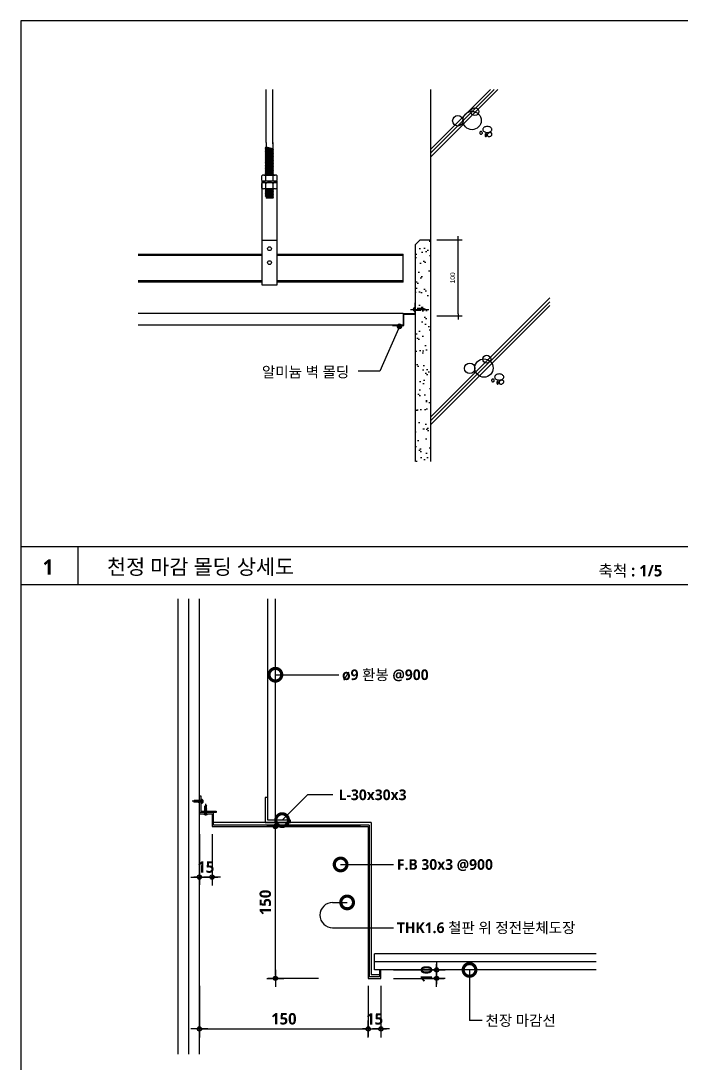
# Model space of a CAD drawing. Header units: millimetres. Extents: x 200 to 163856, y 0 to 163394.
# Drawn here: x 17000 to 18738, y 2994 to 5740 of the extents above; entities that cross this region are included whole.
import ezdxf
from ezdxf.enums import TextEntityAlignment as Align

# ---------------------------------------------------------------- set-up
doc = ezdxf.new("R2010")
doc.units = ezdxf.units.MM
doc.header["$LTSCALE"] = 10
for name, pattern in [('CEN', [62, 60, -1, 0, -1]), ('CENTER', [65, 60, -2, 1, -2]), ('CENTER2', [1.125, 0.75, -0.125, 0.125, -0.125]), ('HID', [2.3, 1.5, -0.8]), ('HIDDEN', [2, 1, -1])]:
    doc.linetypes.add(name, pattern=pattern)
doc.layers.get('DEFPOINTS').update_dxf_attribs({"color": 181})
for name, color, linetype in [('A-ANNO-GRA1', 7, 'Continuous'), ('A-ANNO-TEXT1', 7, 'Continuous'), ('A-ST-AXIS-DIM', 7, 'Continuous'), ('CEN', 1, 'CEN'), ('CEN1', 1, 'CENTER2'), ('COL', 2, 'Continuous'), ('DIM', 4, 'Continuous'), ('FIN', 6, 'Continuous'), ('HAT', 5, 'Continuous'), ('LEADER', 7, 'Continuous'), ('SF', 6, 'Continuous'), ('STL', 40, 'Continuous'), ('TXT', 3, 'Continuous'), ('wall fin', 6, 'Continuous'), ('WIN', 4, 'Continuous'), ('WIN-ELE', 11, 'Continuous'), ('밑그림', 8, 'Continuous')]:
    doc.layers.add(name, color=color, linetype=linetype)
doc.styles.add('2020음성 1차', font='')
doc.styles.add('울릉도L', font='')
doc.styles.get('2020음성 1차').set_extended_font_data('NanumGothic', bold=True)
doc.styles.get('울릉도L').set_extended_font_data('HY울릉도L')
doc.dimstyles.new('NDIM-100', dxfattribs={"dimscale": 5, "dimtxt": 2.5, "dimasz": 1, "dimexe": 2, "dimexo": 2, "dimgap": 1, "dimtad": 1, "dimdec": 0, "dimtxsty": '울릉도L', "dimblk1": '_RXDOT', "dimblk2": '_RXDOT', "dimsah": 1, "dimcen": 0, "dimdle": 3, "dimclrd": 256, "dimclre": 256, "dimclrt": 3, "dimadec": 0, "dimazin": 0, "dimtfac": 1, "dimtdec": 0, "dimtix": 1, "dimtmove": 2, "dimatfit": 3, "dimfxl": 1, "dimtolj": 1, "dimtzin": 0, "dimarcsym": 0})
doc.dimstyles.new('NDIM10', dxfattribs={"dimscale": 10, "dimtxt": 3, "dimasz": 0.75, "dimexe": 2, "dimexo": 2, "dimgap": 1, "dimtad": 1, "dimdec": 1, "dimdsep": 46, "dimtxsty": '2020음성 1차', "dimblk": 'Z_DOT', "dimcen": 3, "dimdle": 3, "dimclrd": 256, "dimclre": 256, "dimclrt": 3, "dimadec": 0, "dimazin": 0, "dimtfac": 1, "dimtdec": 1, "dimtix": 1, "dimtmove": 2, "dimatfit": 3, "dimfxl": 1, "dimtolj": 1, "dimtzin": 0, "dimlwd": -1, "dimlwe": -1, "dimarcsym": 0})

# ---------------------------------------------------------------- blocks, each defined once
blk = doc.blocks.new('_RXDOT')
at = {"color": 0, "linetype": 'ByBlock'}
blk.add_line((-1, 0), (2, 0), dxfattribs=at)
at = {"color": 0, "linetype": 'ByBlock', "const_width": 0.5}
blk.add_lwpolyline([(-0.25, 0, 1), (0.25, 0, 1)], format="xyb", close=True, dxfattribs=at)
blk = doc.blocks.new('*D6799')
at = {"layer": 'A-ST-AXIS-DIM', "lineweight": -2}
for p, q in [((18095.3, 5162.7), (18161.5, 5162.7)), ((18151.5, 4967.7), (18151.5, 5157.7)), ((18095.3, 4962.7), (18161.5, 4962.7))]:
    blk.add_line(p, q, dxfattribs=at)
at = {"layer": 'DEFPOINTS', "color": 0}
for p in [(18085.3, 5162.7), (18151.5, 5162.7), (18085.3, 4962.7)]:
    blk.add_point(p, dxfattribs=at)
at = {"layer": 'A-ST-AXIS-DIM', "linetype": 'ByBlock', "lineweight": -2, "xscale": 5, "yscale": 5, "zscale": 5}
for p, rotation in [((18151.5, 5162.7), 90), ((18151.5, 4962.7), 270)]:
    blk.add_blockref('_RXDOT', p, dxfattribs=dict(at, rotation=rotation))
at = {"layer": 'A-ST-AXIS-DIM', "color": 3, "insert": (18136.9, 5062.7), "char_height": 12.5, "attachment_point": 5, "rotation": 90, "style": '울릉도L'}
blk.add_mtext('\\A1;100', dxfattribs=at)
blk = doc.blocks.new('Hilti')
blk.add_line((0, 10.6), (0, -34.6))
blk.add_lwpolyline([(-6, 0), (6, 0), (6, 1), (-6, 1)], close=True)
at = {"linetype": 'HID'}
blk.add_lwpolyline([(-2, 0), (-2, -20.6), (0, -27), (2, -20.6), (2, 0)], dxfattribs=at)
blk.add_arc((0, -0.2), 4.08, 17.2018, 162.7982)
blk = doc.blocks.new('self45')
at = {"color": 1}
for p, q in [((-0.8, 5.2), (0, 5.2)), ((0, -5.2), (0, 5.2)), ((0, 2.2), (0.6, 2.2)), ((0.9, 2.7), (0.6, 2.2)), ((2.2, -2.3), (0.6, 2.2)), ((0.9, 2.7), (1.1, 2.2)), ((0.9, 2.7), (1.9, -2.7)), ((1.1, 2.2), (2.4, 2.2)), ((1.1, 2.2), (1.7, -2.3)), ((2.6, 2.7), (2.4, 2.2)), ((3.9, -2.3), (2.4, 2.2)), ((2.6, 2.7), (3.6, -2.7)), ((2.6, 2.7), (2.8, 2.2)), ((2.8, 2.2), (3.4, -2.3)), ((2.8, 2.2), (4.1, 2.2)), ((4.3, 2.7), (4.1, 2.2)), ((5.6, -2.3), (4.1, 2.2)), ((4.3, 2.7), (5.4, -2.7)), ((4.3, 2.7), (4.5, 2.2)), ((4.5, 2.2), (5.1, -2.3)), ((4.5, 2.2), (5.8, 2.2)), ((6.1, 2.7), (5.8, 2.2)), ((7.3, -2.3), (5.8, 2.2)), ((6.1, 2.7), (6.3, 2.2)), ((6.1, 2.7), (7.1, -2.7)), ((6.3, 2.2), (7.5, 2.2)), ((6.3, 2.2), (6.9, -2.3)), ((7.8, 2.7), (7.5, 2.2)), ((9.1, -2.3), (7.5, 2.2)), ((7.8, 2.7), (8.8, -2.7)), ((7.8, 2.7), (8, 2.2)), ((8, 2.2), (9.3, 2.2)), ((8, 2.2), (8.6, -2.3)), ((9.5, 2.7), (9.3, 2.2)), ((10.8, -2.3), (9.3, 2.2)), ((9.5, 2.7), (10.5, -2.7)), ((9.5, 2.7), (9.7, 2.2)), ((9.7, 2.2), (10.3, -2.3)), ((9.7, 2.2), (11, 2.2)), ((12.5, -2.3), (11, 2.2)), ((11.2, 2.7), (12.3, -2.7)), ((11.4, 2.2), (12.7, 2.2)), ((11.4, 2.2), (12, -2.3)), ((13, 2.7), (12.7, 2.2)), ((14.2, -2.3), (12.7, 2.2)), ((13, 2.7), (14, -2.7)), ((13, 2.7), (13.2, 2.2)), ((13.2, 2.2), (14.4, 2.2)), ((13.2, 2.2), (13.8, -2.3)), ((14.7, 2.7), (14.4, 2.2)), ((16, -2.3), (14.4, 2.2)), ((14.7, 2.7), (15.7, -2.7)), ((14.7, 2.7), (14.9, 2.2)), ((14.9, 2.2), (15.5, -2.3)), ((14.9, 2.2), (16.2, 2.2)), ((16.4, 2.7), (16.2, 2.2)), ((16.9, 0), (16.2, 2.2)), ((16.4, 2.7), (16.9, 0)), ((16.4, 2.7), (16.6, 2.2)), ((16.6, 2.2), (23.2, 2.2)), ((16.6, 2.2), (16.9, 0)), ((25.4, 0), (19.4, 1.1)), ((25.4, 0), (23.2, 2.2)), ((0, -5.2), (-0.8, -5.2)), ((0, -2.3), (1.7, -2.3)), ((1.7, -2.3), (1.9, -2.7)), ((2.2, -2.3), (1.9, -2.7)), ((2.2, -2.3), (3.4, -2.3)), ((3.4, -2.3), (3.6, -2.7)), ((3.9, -2.3), (3.6, -2.7)), ((3.9, -2.3), (5.1, -2.3)), ((5.1, -2.3), (5.4, -2.7)), ((5.6, -2.3), (5.4, -2.7)), ((5.6, -2.3), (6.9, -2.3)), ((6.9, -2.3), (7.1, -2.7)), ((7.3, -2.3), (7.1, -2.7)), ((7.3, -2.3), (8.6, -2.3)), ((8.6, -2.3), (8.8, -2.7)), ((9.1, -2.3), (8.8, -2.7)), ((9.1, -2.3), (10.3, -2.3)), ((10.3, -2.3), (10.5, -2.7)), ((10.8, -2.3), (10.5, -2.7)), ((10.8, -2.3), (12, -2.3)), ((12, -2.3), (12.3, -2.7)), ((12.5, -2.3), (12.3, -2.7)), ((12.5, -2.3), (13.8, -2.3)), ((13.8, -2.3), (14, -2.7)), ((14.2, -2.3), (14, -2.7)), ((14.2, -2.3), (15.5, -2.3)), ((15.5, -2.3), (15.7, -2.7)), ((16, -2.3), (15.7, -2.7)), ((16, -2.3), (23.2, -2.3)), ((25.4, 0), (23.2, -2.3))]:
    blk.add_line(p, q, dxfattribs=at)
blk.add_lwpolyline([(-2.3, -3.9), (-2.1, -3.5), (-2, -3.1), (-1.9, -2.7), (-2, -2.3), (-2, -1.9), (-2.1, -1.5), (-2.2, -1.2), (-2.2, -1), (-2.2, -0.8), (-2.2, -0.8), (-2.1, -0.7), (-2, -0.7), (-1.9, -0.8), (-1.7, -0.8), (-1.6, -0.8), (-1.5, -0.7), (-1.4, -0.6), (-1.4, -0.4), (-1.3, -0.2), (-1.3, 0), (-1.3, 0.2), (-1.4, 0.4), (-1.4, 0.6), (-1.5, 0.7), (-1.6, 0.8), (-1.7, 0.8), (-1.9, 0.8), (-2, 0.7), (-2.1, 0.7), (-2.2, 0.8), (-2.2, 0.8), (-2.2, 1), (-2.2, 1.2), (-2.1, 1.5), (-2, 1.9), (-2, 2.3), (-1.9, 2.7), (-2, 3.1), (-2.1, 3.5), (-2.3, 3.9)], dxfattribs=at)
for centre, radius, start, end in [((11.2, 0), 14, 163.9263, 196.0736), ((-0.7, 3.7), 1.54, 91.37, 173.8814), ((19.2, -0.3), 1.5, 82.8691, 154.7377), ((18, 0.2), 0.225, 154.7377, 207.4923), ((23.1, 4.9), 7.1, 221.972, 270.7313), ((23.4, 1.2), 1.06, 101.8729, 199.7804), ((-0.7, -3.7), 1.54, 186.1186, 268.63)]:
    blk.add_arc(centre, radius, start, end, dxfattribs=at)
at = {"layer": 'CEN1', "linetype": 'CENTER'}
blk.add_line((-4.8, 0), (29.3, 0), dxfattribs=at)
blk = doc.blocks.new('Z_DOT')
at = {"layer": 'DIM', "color": 0}
for p, q in [((-3, 0), (3, 0)), ((0, -3), (0, 3))]:
    blk.add_line(p, q, dxfattribs=at)
for radius in [0.75, 0.375]:
    blk.add_circle((0, 0), radius, dxfattribs=at)
blk = doc.blocks.new('*D6854')
at = {"layer": 'A-ST-AXIS-DIM'}
for p, q in [((17470.2, 3597), (17470.2, 3463.7)), ((17503.5, 3597), (17503.5, 3463.7)), ((17462.7, 3483.7), (17455.2, 3483.7)), ((17470.2, 3483.7), (17503.5, 3483.7)), ((17511, 3483.7), (17518.5, 3483.7))]:
    blk.add_line(p, q, dxfattribs=at)
at = {"layer": 'DEFPOINTS', "color": 0}
for p in [(17470.2, 3617), (17503.5, 3617), (17503.5, 3483.7)]:
    blk.add_point(p, dxfattribs=at)
at = {"layer": 'A-ST-AXIS-DIM', "linetype": 'ByBlock', "xscale": 7.5, "yscale": 7.5, "zscale": 7.5}
blk.add_blockref('Z_DOT', (17470.2, 3483.7), dxfattribs=at)
at = {"layer": 'A-ST-AXIS-DIM', "linetype": 'ByBlock', "xscale": 7.5, "yscale": 7.5, "zscale": 7.5, "rotation": 180}
blk.add_blockref('Z_DOT', (17503.5, 3483.7), dxfattribs=at)
at = {"layer": 'A-ST-AXIS-DIM', "color": 3, "insert": (17486.8, 3510), "char_height": 30, "attachment_point": 5, "style": '2020음성 1차'}
blk.add_mtext('\\A1;15', dxfattribs=at)
blk = doc.blocks.new('*D6855')
at = {"layer": 'A-ST-AXIS-DIM'}
for p, q in [((18094.5, 3246.7), (18094.5, 3254.2)), ((17981.2, 3239.2), (18114.5, 3239.2)), ((17981.2, 3217), (18114.5, 3217)), ((18094.5, 3217), (18094.5, 3239.2)), ((18094.5, 3209.5), (18094.5, 3202))]:
    blk.add_line(p, q, dxfattribs=at)
at = {"layer": 'DEFPOINTS', "color": 0}
for p in [(17961.2, 3239.2), (17961.2, 3217), (18094.5, 3239.2)]:
    blk.add_point(p, dxfattribs=at)
at = {"layer": 'A-ST-AXIS-DIM', "linetype": 'ByBlock', "xscale": 7.5, "yscale": 7.5, "zscale": 7.5}
for p, rotation in [((18094.5, 3239.2), 270), ((18094.5, 3217), 90)]:
    blk.add_blockref('Z_DOT', p, dxfattribs=dict(at, rotation=rotation))
at = {"layer": 'A-ST-AXIS-DIM', "color": 3, "insert": (18068.1, 3228.1), "char_height": 30, "attachment_point": 5, "rotation": 90, "style": '2020음성 1차'}
blk.add_mtext('\\A1;10', dxfattribs=at)
blk = doc.blocks.new('*D6856')
at = {"layer": 'A-ST-AXIS-DIM'}
for p, q in [((17914.6, 3197), (17914.6, 3063.7)), ((17947.9, 3197), (17947.9, 3063.7)), ((17907.1, 3083.7), (17899.6, 3083.7)), ((17914.6, 3083.7), (17947.9, 3083.7)), ((17955.4, 3083.7), (17962.9, 3083.7))]:
    blk.add_line(p, q, dxfattribs=at)
at = {"layer": 'DEFPOINTS', "color": 0}
for p in [(17914.6, 3217), (17947.9, 3217), (17947.9, 3083.7)]:
    blk.add_point(p, dxfattribs=at)
at = {"layer": 'A-ST-AXIS-DIM', "linetype": 'ByBlock', "xscale": 7.5, "yscale": 7.5, "zscale": 7.5}
blk.add_blockref('Z_DOT', (17914.6, 3083.7), dxfattribs=at)
at = {"layer": 'A-ST-AXIS-DIM', "linetype": 'ByBlock', "xscale": 7.5, "yscale": 7.5, "zscale": 7.5, "rotation": 180}
blk.add_blockref('Z_DOT', (17947.9, 3083.7), dxfattribs=at)
at = {"layer": 'A-ST-AXIS-DIM', "color": 3, "insert": (17931.3, 3110), "char_height": 30, "attachment_point": 5, "style": '2020음성 1차'}
blk.add_mtext('\\A1;15', dxfattribs=at)
blk = doc.blocks.new('*D6857')
at = {"layer": 'A-ST-AXIS-DIM'}
for p, q in [((17470.2, 3197), (17470.2, 3063.7)), ((17914.6, 3197), (17914.6, 3063.7)), ((17477.7, 3083.7), (17907.1, 3083.7))]:
    blk.add_line(p, q, dxfattribs=at)
at = {"layer": 'DEFPOINTS', "color": 0}
for p in [(17470.2, 3217), (17914.6, 3217), (17914.6, 3083.7)]:
    blk.add_point(p, dxfattribs=at)
at = {"layer": 'A-ST-AXIS-DIM', "linetype": 'ByBlock', "xscale": 7.5, "yscale": 7.5, "zscale": 7.5, "rotation": 180}
blk.add_blockref('Z_DOT', (17470.2, 3083.7), dxfattribs=at)
at = {"layer": 'A-ST-AXIS-DIM', "linetype": 'ByBlock', "xscale": 7.5, "yscale": 7.5, "zscale": 7.5}
blk.add_blockref('Z_DOT', (17914.6, 3083.7), dxfattribs=at)
at = {"layer": 'A-ST-AXIS-DIM', "color": 3, "insert": (17692.4, 3110.2), "char_height": 30, "attachment_point": 5, "style": '2020음성 1차'}
blk.add_mtext('\\A1;150', dxfattribs=at)
blk = doc.blocks.new('*D6858')
at = {"layer": 'A-ST-AXIS-DIM'}
for p, q in [((17894.6, 3617), (17650.2, 3617)), ((17670.2, 3224.5), (17670.2, 3609.5)), ((17783.5, 3217), (17650.2, 3217))]:
    blk.add_line(p, q, dxfattribs=at)
at = {"layer": 'DEFPOINTS', "color": 0}
for p in [(17670.2, 3617), (17914.6, 3617), (17803.5, 3217)]:
    blk.add_point(p, dxfattribs=at)
at = {"layer": 'A-ST-AXIS-DIM', "linetype": 'ByBlock', "xscale": 7.5, "yscale": 7.5, "zscale": 7.5}
for p, rotation in [((17670.2, 3617), 90), ((17670.2, 3217), 270)]:
    blk.add_blockref('Z_DOT', p, dxfattribs=dict(at, rotation=rotation))
at = {"layer": 'A-ST-AXIS-DIM', "color": 3, "insert": (17643.7, 3417), "char_height": 30, "attachment_point": 5, "rotation": 90, "style": '2020음성 1차'}
blk.add_mtext('\\A1;150', dxfattribs=at)
blk = doc.blocks.new('_DotSmall')
at = {"color": 0, "linetype": 'ByBlock', "const_width": 0.5}
blk.add_lwpolyline([(-0.0625, 0, 1), (0.0625, 0, 1)], format="xyb", close=True, dxfattribs=at)

msp = doc.modelspace()

# ---------------------------------------------------------------- hatches: boundary and pattern name
at = {"layer": 'HAT'}
h = msp.add_hatch(dxfattribs=at)
h.set_pattern_fill('AR-SAND', color=256, scale=20, style=0)
h.set_pattern_definition([(37.5, (14434.068, -20823.536), (-1.259867, 38.536475), [0, -30.4, 0, -34, 0, -32.5]), (7.5, (14434.07, -20823.536), (35.39553, 56.44292), [0, -16.4, 0, -27.4, 0, -10.5]), (327.5, (14409.468, -20823.536), (62.282837, 0.11318), [0, -10, 0, -36, 0, -47]), (317.5, (14409.47, -20823.536), (60.12253, 17.55351), [0, -5, 0, -23.6, 0, -27])])
h.paths.add_polyline_path([(18078.408, 5162.69406), (18063.93356, 5162.69406, -0.6006143508), (18057.31273, 5162.69406), (18051.65064, 5162.69406), (18038.408, 5149.45142), (18038.408, 5139.45142), (18038.408, 4984.22545), (18078.408, 4979.78101)])
h.paths.add_polyline_path([(18078.408, 4979.39656), (18038.408, 4974.95212), (18038.408, 4578.51441), (18078.408, 4578.51441)])

# ---------------------------------------------------------------- linework, layer by layer
at = {"layer": 'A-ANNO-GRA1'}
for p, q in [((17000, 4355), (24094.9654, 4355)), ((17150, 4355), (17150, 4255)), ((17000, 4255), (24094.9654, 4255))]:
    msp.add_line(p, q, dxfattribs=at)
at = {"layer": 'A-ANNO-TEXT1'}
for p, q in [((17687.93322, 3633.88889), (17754.59988, 3700.55556)), ((17820.89837, 3417), (17859.04433, 3417))]:
    msp.add_line(p, q, dxfattribs=at)
msp.add_arc((17820.89837, 3383.66667), 33.33333, 90, 270, dxfattribs=at)
at = {"layer": 'CEN', "color": 7, "ltscale": 5}
for p, q in [((18038.408, 5149.45142), (18051.65064, 5162.69406)), ((18038.408, 5149.45142), (18038.408, 4578.51441)), ((18051.65064, 5162.69406), (18078.408, 5162.69406))]:
    msp.add_line(p, q, dxfattribs=at)
at = {"layer": 'COL', "ltscale": 5}
msp.add_line((18078.408, 5558.96441), (18078.408, 4578.51441), dxfattribs=at)
msp.add_lwpolyline([(18006.91433, 4938.11949), (17978.11433, 4938.11949), (17978.11433, 4936.91949), (18008.11433, 4936.91949), (18008.11433, 4966.91949), (18038.408, 4966.91949), (18038.408, 4996.91949), (18037.208, 4996.91949), (18037.208, 4968.11949), (18006.91433, 4968.11949)], close=True, dxfattribs=at)
at = {"layer": 'DEFPOINTS'}
msp.add_lwpolyline([(17000, 200), (24094.9654, 200), (24094.9654, 5740), (17000, 5740)], close=True, dxfattribs=at)
at = {"layer": 'FIN'}
for p, q in [((18514.59985, 3281.44444), (17931.26655, 3281.44444)), ((17931.26655, 3239.22222), (17931.26655, 3281.44444)), ((18514.59985, 3260.33333), (17931.26655, 3260.33333)), ((18514.59985, 3239.22222), (17931.26655, 3239.22222))]:
    msp.add_line(p, q, dxfattribs=at)
at = {"layer": 'HAT', "ltscale": 5}
for p, q in [((18078.408, 5381.20334), (18256.16907, 5558.96441)), ((18078.408, 5391.20334), (18246.16907, 5558.96441)), ((18078.408, 5401.20334), (18236.16907, 5558.96441)), ((18078.408, 4695.81924), (18392.59819, 5010.00943)), ((18078.408, 4685.81924), (18392.59819, 5000.00943)), ((18078.408, 4675.81924), (18392.59819, 4990.00943))]:
    msp.add_line(p, q, dxfattribs=at)
at = {"layer": 'HAT'}
for points in [[(18208.14, 5444.76216, 0.0984914034), (18208.40636, 5443.42307, 0.0984914034), (18209.1649, 5442.28784, 0.0984914034), (18210.30013, 5441.5293, 0.0984914034), (18211.63922, 5441.26294, 0.0984914034), (18212.97832, 5441.5293, 0.0984914034), (18214.11355, 5442.28784, 0.0984914034), (18214.87208, 5443.42307, 0.0984914034), (18215.13845, 5444.76216, 0.0984914034), (18214.87208, 5446.10126, 0.0984914034), (18214.11355, 5447.23649, 0.0984914034), (18212.97832, 5447.99502, 0.0984914034), (18211.63922, 5448.26138, 0.0984914034), (18210.30013, 5447.99502, 0.0984914034), (18209.1649, 5447.23649, 0.0984914034), (18208.40636, 5446.10126, 0.0984914034)], [(18228.13556, 5445.76192, 0.0674578731), (18232.90914, 5446.4089, 0.0798115524), (18236.61896, 5448.1045, 0.1071181719), (18239.31276, 5450.88602, 0.1398912218), (18240.1329, 5453.76, 0.1398912218), (18239.31276, 5456.63399, 0.1071181719), (18236.61896, 5459.4155, 0.0798115524), (18232.90914, 5461.11111, 0.0674578731), (18228.13556, 5461.75808, 0.0674578731), (18223.36199, 5461.11111, 0.0798115524), (18219.65216, 5459.4155, 0.1071181719), (18216.95836, 5456.63399, 0.1398912218), (18216.13822, 5453.76, 0.1398912218), (18216.95836, 5450.88602, 0.1071181719), (18219.65216, 5448.1045, 0.0798115524), (18223.36199, 5446.4089, 0.0674578731)], [(18222.13689, 5438.7636, 0.051099299), (18222.30262, 5437.14624, 0.0649481017), (18222.72255, 5435.9358, 0.1042029418), (18223.45909, 5435.00862, 0.1747045212), (18224.13645, 5434.76449, 0.1747045212), (18224.81381, 5435.00862, 0.1042029418), (18225.55035, 5435.9358, 0.0649481017), (18225.97028, 5437.14624, 0.051099299), (18226.13601, 5438.7636, 0.051099299), (18225.97028, 5440.38096, 0.0649481017), (18225.55035, 5441.5914, 0.1042029418), (18224.81381, 5442.51858, 0.1747045212), (18224.13645, 5442.76271, 0.1747045212), (18223.45909, 5442.51858, 0.1042029418), (18222.72255, 5441.5914, 0.0649481017), (18222.30262, 5440.38096, 0.051099299)], [(18236.13379, 5435.76432, 0.0761653604), (18238.31382, 5437.16247, 0.0862806181), (18239.74723, 5438.94832, 0.1059207334), (18240.38506, 5441.06127, 0.1257422532), (18240.07266, 5442.90259, 0.1257422532), (18238.91522, 5444.36833, 0.1059207334), (18236.91943, 5445.31076, 0.0862806181), (18234.63332, 5445.44345, 0.0761653604), (18232.13468, 5444.76216, 0.0761653604), (18229.95465, 5443.36401, 0.0862806181), (18228.52123, 5441.57816, 0.1059207334), (18227.88341, 5439.46521, 0.1257422532), (18228.19581, 5437.62389, 0.1257422532), (18229.35324, 5436.15815, 0.1059207334), (18231.34903, 5435.21572, 0.0862806181), (18233.63515, 5435.08303, 0.0761653604)], [(18259.37879, 4793.48878, 0.0674578731), (18264.15236, 4794.13575, 0.0798115524), (18267.86219, 4795.83136, 0.1071181719), (18270.55598, 4798.61288, 0.1398912218), (18271.37612, 4801.48686, 0.1398912218), (18270.55598, 4804.36084, 0.1071181719), (18267.86219, 4807.14236, 0.0798115524), (18264.15236, 4808.83797, 0.0674578731), (18259.37879, 4809.48494, 0.0674578731), (18254.60521, 4808.83797, 0.0798115524), (18250.89539, 4807.14236, 0.1071181719), (18248.20159, 4804.36084, 0.1398912218), (18247.38145, 4801.48686, 0.1398912218), (18248.20159, 4798.61288, 0.1071181719), (18250.89539, 4795.83136, 0.0798115524), (18254.60521, 4794.13575, 0.0674578731)], [(18239.38322, 4792.48902, 0.0984914034), (18239.64958, 4791.14992, 0.0984914034), (18240.40812, 4790.01469, 0.0984914034), (18241.54335, 4789.25616, 0.0984914034), (18242.88244, 4788.9898, 0.0984914034), (18244.22154, 4789.25616, 0.0984914034), (18245.35677, 4790.01469, 0.0984914034), (18246.11531, 4791.14992, 0.0984914034), (18246.38167, 4792.48902, 0.0984914034), (18246.11531, 4793.82811, 0.0984914034), (18245.35677, 4794.96334, 0.0984914034), (18244.22154, 4795.72188, 0.0984914034), (18242.88244, 4795.98824, 0.0984914034), (18241.54335, 4795.72188, 0.0984914034), (18240.40812, 4794.96334, 0.0984914034), (18239.64958, 4793.82811, 0.0984914034)], [(18253.38012, 4786.49046, 0.051099299), (18253.54584, 4784.87309, 0.0649481017), (18253.96577, 4783.66266, 0.1042029418), (18254.70231, 4782.73547, 0.1747045212), (18255.37967, 4782.49135, 0.1747045212), (18256.05704, 4782.73547, 0.1042029418), (18256.79357, 4783.66266, 0.0649481017), (18257.2135, 4784.87309, 0.051099299), (18257.37923, 4786.49046, 0.051099299), (18257.2135, 4788.10782, 0.0649481017), (18256.79357, 4789.31826, 0.1042029418), (18256.05704, 4790.24544, 0.1747045212), (18255.37967, 4790.48957, 0.1747045212), (18254.70231, 4790.24544, 0.1042029418), (18253.96577, 4789.31826, 0.0649481017), (18253.54584, 4788.10782, 0.051099299)], [(18267.37701, 4783.49118, 0.0761653604), (18269.55704, 4784.88933, 0.0862806181), (18270.99046, 4786.67518, 0.1059207334), (18271.62828, 4788.78812, 0.1257422532), (18271.31588, 4790.62945, 0.1257422532), (18270.15844, 4792.09519, 0.1059207334), (18268.16266, 4793.03762, 0.0862806181), (18265.87654, 4793.17031, 0.0761653604), (18263.3779, 4792.48902, 0.0761653604), (18261.19787, 4791.09086, 0.0862806181), (18259.76446, 4789.30502, 0.1059207334), (18259.12663, 4787.19207, 0.1257422532), (18259.43903, 4785.35075, 0.1257422532), (18260.59647, 4783.88501, 0.1059207334), (18262.59226, 4782.94258, 0.0862806181), (18264.87837, 4782.80989, 0.0761653604)]]:
    msp.add_lwpolyline(points, format="xyb", close=True, dxfattribs=at)
for centre, radius in [((18188.02312, 5477.34833), 24.12193), ((18195.46744, 5500.72883), 10.39296), ((18150.5603, 5476.6069), 13.85728), ((18181.80353, 4824.33376), 13.85728), ((18219.26634, 4825.07518), 24.12193), ((18226.71066, 4848.45569), 10.39296)]:
    msp.add_circle(centre, radius, dxfattribs=at)
at = {"layer": 'LEADER', "ltscale": 5}
msp.add_lwpolyline([(17996.87066, 4935.0142), (17945.50662, 4816.73206), (17888.33393, 4816.73206)], dxfattribs=at)
at = {"layer": 'LEADER', "ltscale": 5, "const_width": 7.5}
msp.add_lwpolyline([(17993.12066, 4935.0142, 1), (18000.62066, 4935.0142, 1)], format="xyb", close=True, dxfattribs=at)
at = {"layer": 'SF', "ltscale": 5}
for p, q in [((17645.57807, 5419.25868), (17645.57807, 5558.96441)), ((17663.57807, 5415.6603), (17663.57807, 5558.96441)), ((17645.57807, 5419.25868), (17645.57807, 5406.72662)), ((17663.57807, 5419.25868), (17663.57807, 5403.12824)), ((17645.57807, 5406.72662), (17643.22481, 5405.15749)), ((17665.1472, 5400.77499), (17643.22481, 5405.15749)), ((17645.57807, 5402.64748), (17643.22481, 5405.15749)), ((17645.57807, 5402.64742), (17643.22481, 5401.07829)), ((17645.57807, 5398.56828), (17643.22481, 5401.07829)), ((17665.1472, 5396.69579), (17643.22481, 5401.07829)), ((17645.57807, 5398.56822), (17643.22481, 5396.99909)), ((17645.57807, 5394.48908), (17643.22481, 5396.99909)), ((17665.1472, 5392.61659), (17643.22481, 5396.99909)), ((17645.57807, 5394.48902), (17643.22481, 5392.91989)), ((17645.57807, 5390.40988), (17643.22481, 5392.91989)), ((17665.1472, 5388.53739), (17643.22481, 5392.91989)), ((17645.57807, 5390.40982), (17643.22481, 5388.84069)), ((17645.57807, 5386.33068), (17643.22481, 5388.84069)), ((17665.1472, 5384.45819), (17643.22481, 5388.84069)), ((17645.57807, 5386.33062), (17643.22481, 5384.76149)), ((17645.57807, 5382.25148), (17643.22481, 5384.76149)), ((17665.1472, 5380.37899), (17643.22481, 5384.76149)), ((17663.57807, 5403.12824), (17645.57807, 5406.72662)), ((17663.57807, 5399.0491), (17645.57807, 5402.64748)), ((17663.57807, 5399.04904), (17645.57807, 5402.64742)), ((17663.57807, 5394.9699), (17645.57807, 5398.56828)), ((17663.57807, 5394.96984), (17645.57807, 5398.56822)), ((17663.57807, 5390.8907), (17645.57807, 5394.48908)), ((17663.57807, 5390.89064), (17645.57807, 5394.48902)), ((17663.57807, 5386.8115), (17645.57807, 5390.40988)), ((17663.57807, 5386.81144), (17645.57807, 5390.40982)), ((17663.57807, 5382.7323), (17645.57807, 5386.33068)), ((17663.57807, 5382.73224), (17645.57807, 5386.33062)), ((17665.1472, 5400.77499), (17663.57807, 5403.12824)), ((17665.1472, 5400.77499), (17663.57807, 5399.0491)), ((17665.1472, 5396.69579), (17663.57807, 5399.04904)), ((17665.1472, 5396.69579), (17663.57807, 5394.9699)), ((17665.1472, 5392.61659), (17663.57807, 5394.96984)), ((17665.1472, 5392.61659), (17663.57807, 5390.8907)), ((17665.1472, 5388.53739), (17663.57807, 5390.89064)), ((17665.1472, 5388.53739), (17663.57807, 5386.8115)), ((17665.1472, 5384.45819), (17663.57807, 5386.81144)), ((17665.1472, 5384.45819), (17663.57807, 5382.7323)), ((17645.57807, 5382.25142), (17643.22481, 5380.68229)), ((17645.57807, 5378.17228), (17643.22481, 5380.68229)), ((17665.1472, 5376.29979), (17643.22481, 5380.68229)), ((17645.57807, 5378.17222), (17643.22481, 5376.60309)), ((17645.57807, 5374.09308), (17643.22481, 5376.60309)), ((17665.1472, 5372.22059), (17643.22481, 5376.60309)), ((17645.57807, 5374.09302), (17643.22481, 5372.52389)), ((17645.57807, 5370.01388), (17643.22481, 5372.52389)), ((17665.1472, 5368.14139), (17643.22481, 5372.52389)), ((17645.57807, 5370.01382), (17643.22481, 5368.44469)), ((17645.57807, 5365.93468), (17643.22481, 5368.44469)), ((17665.1472, 5364.06219), (17643.22481, 5368.44469)), ((17645.57807, 5365.93462), (17643.22481, 5364.36549)), ((17645.57807, 5361.85548), (17643.22481, 5364.36549)), ((17665.1472, 5359.98299), (17643.22481, 5364.36549)), ((17645.57807, 5361.85542), (17643.22481, 5360.28629)), ((17645.57807, 5357.77628), (17643.22481, 5360.28629)), ((17665.1472, 5355.90379), (17643.22481, 5360.28629)), ((17645.57807, 5357.77622), (17643.22481, 5356.20709)), ((17645.57807, 5353.69708), (17643.22481, 5356.20709)), ((17665.1472, 5351.82459), (17643.22481, 5356.20709)), ((17663.57807, 5378.6531), (17645.57807, 5382.25148)), ((17663.57807, 5378.65304), (17645.57807, 5382.25142)), ((17663.57807, 5374.5739), (17645.57807, 5378.17228)), ((17663.57807, 5374.57384), (17645.57807, 5378.17222)), ((17663.57807, 5370.4947), (17645.57807, 5374.09308)), ((17663.57807, 5370.49464), (17645.57807, 5374.09302)), ((17663.57807, 5366.4155), (17645.57807, 5370.01388)), ((17663.57807, 5366.41544), (17645.57807, 5370.01382)), ((17663.57807, 5362.3363), (17645.57807, 5365.93468)), ((17663.57807, 5362.33624), (17645.57807, 5365.93462)), ((17663.57807, 5358.2571), (17645.57807, 5361.85548)), ((17663.57807, 5358.25704), (17645.57807, 5361.85542)), ((17663.57807, 5354.1779), (17645.57807, 5357.77628)), ((17663.57807, 5354.17784), (17645.57807, 5357.77622)), ((17665.1472, 5380.37899), (17663.57807, 5382.73224)), ((17665.1472, 5380.37899), (17663.57807, 5378.6531)), ((17665.1472, 5376.29979), (17663.57807, 5378.65304)), ((17665.1472, 5376.29979), (17663.57807, 5374.5739)), ((17665.1472, 5372.22059), (17663.57807, 5374.57384)), ((17665.1472, 5372.22059), (17663.57807, 5370.4947)), ((17665.1472, 5368.14139), (17663.57807, 5370.49464)), ((17665.1472, 5368.14139), (17663.57807, 5366.4155)), ((17665.1472, 5364.06219), (17663.57807, 5366.41544)), ((17665.1472, 5364.06219), (17663.57807, 5362.3363)), ((17665.1472, 5359.98299), (17663.57807, 5362.33624)), ((17665.1472, 5359.98299), (17663.57807, 5358.2571)), ((17665.1472, 5355.90379), (17663.57807, 5358.25704)), ((17665.1472, 5355.90379), (17663.57807, 5354.1779)), ((17645.57807, 5353.69702), (17643.22481, 5352.12789)), ((17645.57807, 5349.61788), (17643.22481, 5352.12789)), ((17665.1472, 5347.74539), (17643.22481, 5352.12789)), ((17645.57807, 5349.61782), (17643.22481, 5348.04869)), ((17645.57807, 5345.53868), (17643.22481, 5348.04869)), ((17665.1472, 5343.66619), (17643.22481, 5348.04869)), ((17645.57807, 5345.53862), (17643.22481, 5343.96949)), ((17645.57807, 5341.45948), (17643.22481, 5343.96949)), ((17665.1472, 5339.58699), (17643.22481, 5343.96949)), ((17645.57807, 5341.45942), (17643.22481, 5339.89029)), ((17645.57807, 5337.38028), (17643.22481, 5339.89029)), ((17665.1472, 5335.50779), (17643.22481, 5339.89029)), ((17645.57807, 5337.38022), (17643.22481, 5335.81109)), ((17645.38102, 5333.51125), (17643.22481, 5335.81109)), ((17654.72919, 5333.51125), (17643.22481, 5335.81109)), ((17663.57807, 5350.0987), (17645.57807, 5353.69708)), ((17663.57807, 5350.09864), (17645.57807, 5353.69702)), ((17663.57807, 5346.0195), (17645.57807, 5349.61788)), ((17663.57807, 5346.01944), (17645.57807, 5349.61782)), ((17663.57807, 5341.9403), (17645.57807, 5345.53868)), ((17663.57807, 5341.94024), (17645.57807, 5345.53862)), ((17663.57807, 5337.8611), (17645.57807, 5341.45948)), ((17663.57807, 5337.86104), (17645.57807, 5341.45942)), ((17663.57807, 5333.7819), (17645.57807, 5337.38028)), ((17663.57807, 5333.78184), (17645.57807, 5337.38022)), ((17665.1472, 5351.82459), (17663.57807, 5354.17784)), ((17665.1472, 5351.82459), (17663.57807, 5350.0987)), ((17665.1472, 5347.74539), (17663.57807, 5350.09864)), ((17665.1472, 5347.74539), (17663.57807, 5346.0195)), ((17665.1472, 5343.66619), (17663.57807, 5346.01944)), ((17665.1472, 5343.66619), (17663.57807, 5341.9403)), ((17665.1472, 5339.58699), (17663.57807, 5341.94024)), ((17665.1472, 5339.58699), (17663.57807, 5337.8611)), ((17665.1472, 5335.50779), (17663.57807, 5337.86104)), ((17665.1472, 5335.50779), (17663.57807, 5333.7819)), ((17645.57807, 5296.58822), (17643.22481, 5295.01909)), ((17645.57807, 5292.50908), (17643.22481, 5295.01909)), ((17665.1472, 5290.63659), (17643.22481, 5295.01909)), ((17645.57807, 5292.50902), (17643.22481, 5290.93989)), ((17645.57807, 5288.42988), (17643.22481, 5290.93989)), ((17665.1472, 5286.55739), (17643.22481, 5290.93989)), ((17645.57807, 5288.42982), (17643.22481, 5286.86069)), ((17645.57807, 5284.35068), (17643.22481, 5286.86069)), ((17665.1472, 5282.47819), (17643.22481, 5286.86069)), ((17645.57807, 5284.35062), (17643.22481, 5282.78149)), ((17645.57807, 5280.27148), (17643.22481, 5282.78149)), ((17665.1472, 5278.39899), (17643.22481, 5282.78149)), ((17645.57807, 5280.27142), (17643.22481, 5278.70229)), ((17645.57807, 5276.19228), (17643.22481, 5278.70229)), ((17665.1472, 5274.31979), (17643.22481, 5278.70229)), ((17645.57807, 5296.58828), (17644.71274, 5297.51125)), ((17663.57807, 5292.9899), (17645.57807, 5296.58828)), ((17663.57807, 5292.98984), (17645.57807, 5296.58822)), ((17663.57807, 5288.9107), (17645.57807, 5292.50908)), ((17663.57807, 5288.91064), (17645.57807, 5292.50902)), ((17663.57807, 5284.8315), (17645.57807, 5288.42988)), ((17663.57807, 5284.83144), (17645.57807, 5288.42982)), ((17663.57807, 5280.7523), (17645.57807, 5284.35068)), ((17663.57807, 5280.75224), (17645.57807, 5284.35062)), ((17663.57807, 5276.6731), (17645.57807, 5280.27148)), ((17663.57807, 5276.67304), (17645.57807, 5280.27142)), ((17663.57807, 5272.5939), (17645.57807, 5276.19228)), ((17663.57807, 5272.59384), (17645.57807, 5276.19222)), ((17645.57807, 5276.19222), (17645.57807, 5272.59384)), ((17665.1472, 5294.71579), (17651.16359, 5297.51125)), ((17663.57807, 5297.06904), (17661.36604, 5297.51125)), ((17663.57807, 5297.0691), (17661.36631, 5297.51125)), ((17663.57807, 5297.46504), (17663.34693, 5297.51125)), ((17663.57807, 5297.46504), (17663.34693, 5297.51125)), ((17663.98006, 5297.51125), (17663.57807, 5297.0691)), ((17663.62003, 5297.51125), (17663.57807, 5297.4651)), ((17663.62003, 5297.51125), (17663.57807, 5297.4651)), ((17665.1472, 5294.71579), (17663.57807, 5297.06904)), ((17665.1472, 5294.71579), (17663.57807, 5292.9899)), ((17665.1472, 5290.63659), (17663.57807, 5292.98984)), ((17665.1472, 5290.63659), (17663.57807, 5288.9107)), ((17665.1472, 5286.55739), (17663.57807, 5288.91064)), ((17665.1472, 5286.55739), (17663.57807, 5284.8315)), ((17665.1472, 5282.47819), (17663.57807, 5284.83144)), ((17665.1472, 5282.47819), (17663.57807, 5280.7523)), ((17665.1472, 5278.39899), (17663.57807, 5280.75224)), ((17665.1472, 5278.39899), (17663.57807, 5276.6731)), ((17665.1472, 5274.31979), (17663.57807, 5276.67304)), ((17665.1472, 5274.31979), (17663.57807, 5272.5939)), ((17663.57807, 5272.59384), (17645.57807, 5272.59384)), ((17308.69358, 5125.51855), (17634.57807, 5125.51855)), ((17634.57807, 5121.52739), (17308.69358, 5121.52739)), ((17674.57807, 5125.51855), (18006.91433, 5125.51855)), ((18006.91433, 5121.52739), (17674.57807, 5121.52739)), ((18006.91433, 5051.72044), (18006.91433, 5125.51855)), ((17308.69358, 5055.71161), (17634.57807, 5055.71161)), ((17674.57807, 5055.71161), (18006.91433, 5055.71161)), ((17634.57807, 5051.72044), (17308.69358, 5051.72044)), ((18006.91433, 5051.72044), (17674.57807, 5051.72044)), ((18006.91433, 4969.11949), (17308.69358, 4969.11949)), ((18006.91433, 4969.11949), (18006.91433, 4938.11949)), ((18006.91433, 4938.11949), (17308.69358, 4938.11949))]:
    msp.add_line(p, q, dxfattribs=at)
at = {"layer": 'SF', "linetype": 'Continuous', "ltscale": 5}
for p, q in [((17634.57807, 5319.26613), (17634.57807, 5331.79543)), ((17639.57807, 5333.51125), (17669.57807, 5333.51125)), ((17644.57807, 5319.22658), (17644.57807, 5331.79543)), ((17664.57807, 5319.22658), (17664.57807, 5331.79543)), ((17674.57807, 5319.26613), (17674.57807, 5331.79543)), ((17634.57807, 5299.26613), (17634.57807, 5311.79543)), ((17644.57807, 5299.22658), (17644.57807, 5311.79543)), ((17664.57807, 5299.22658), (17664.57807, 5311.79543)), ((17674.57807, 5299.26613), (17674.57807, 5311.79543)), ((17644.57807, 5297.51125), (17639.57807, 5297.51125)), ((17664.57807, 5297.51125), (17644.57807, 5297.51125)), ((17669.57807, 5297.51125), (17664.57807, 5297.51125))]:
    msp.add_line(p, q, dxfattribs=at)
at = {"layer": 'SF', "ltscale": 5}
for points in [[(17674.57807, 5317.51125), (17634.57807, 5317.51125), (17634.57807, 5044.51125), (17674.57807, 5044.51125), (17674.57807, 5317.51125)], [(17674.57807, 5313.51125), (17634.57807, 5313.51125)], [(17674.57807, 5160.7978), (17634.57807, 5160.7978)]]:
    msp.add_lwpolyline(points, dxfattribs=at)
for centre in [(17654.57807, 5139.59621), (17654.57807, 5102.95687)]:
    msp.add_circle(centre, 5, dxfattribs=at)
at = {"layer": 'SF', "linetype": 'Continuous', "ltscale": 5}
for centre, radius, start, end in [((17639.57807, 5325.3677), 8.1434, 52.121114, 127.878885), ((17654.57807, 5303.51125), 29.99999, 70.52877401, 109.471228), ((17669.57807, 5325.3677), 8.1434, 52.121114, 127.878885), ((17639.57807, 5325.51125), 8, 231.317814, 308.68218499), ((17639.57807, 5305.3677), 8.1434, 52.121114, 127.878885), ((17654.57807, 5347.51125), 30, 250.528779, 289.471219), ((17654.57807, 5283.51125), 29.99999, 70.52877401, 109.471228), ((17669.57807, 5325.51125), 8, 231.317814, 308.68218499), ((17669.57807, 5305.3677), 8.1434, 52.121114, 127.878885), ((17639.57807, 5305.51125), 8, 231.317814, 308.68218499), ((17654.57807, 5327.51125), 30, 250.528779, 289.471219), ((17669.57807, 5305.51125), 8, 231.317814, 308.68218499)]:
    msp.add_arc(centre, radius, start, end, dxfattribs=at)
at = {"layer": 'STL', "color": 6}
for p, q in [((17650.15544, 3693.88889), (17650.15544, 4217)), ((17670.15544, 3633.88889), (17670.15544, 4217)), ((17922.36965, 3627.22222), (17507.04433, 3627.22222)), ((17922.36965, 3627.22222), (17922.36965, 3227.22222)), ((17922.36965, 3227.22222), (17944.37766, 3227.22222))]:
    msp.add_line(p, q, dxfattribs=at)
at = {"layer": 'STL'}
for q in [(17507.04433, 3620.55556), (17917.30241, 3220.55556)]:
    msp.add_line((17917.30241, 3620.55556), q, dxfattribs=at)
at = {"layer": 'STL', "color": 6}
for points in [[(17473.48877, 3657.22222), (17514.59988, 3657.22222), (17514.59988, 3653.88889), (17470.15544, 3653.88889), (17470.15544, 3698.33333), (17473.48877, 3698.33333)], [(17710.15544, 3633.88889), (17650.15544, 3633.88889), (17650.15544, 3693.88889), (17643.48877, 3693.88889), (17643.48877, 3627.22222), (17710.15544, 3627.22222)]]:
    msp.add_lwpolyline(points, close=True, dxfattribs=at)
at = {"layer": 'STL'}
msp.add_lwpolyline([(17507.04433, 3620.55556), (17507.04433, 3653.88889), (17470.15544, 3653.88889), (17470.15544, 3650.33333), (17503.48877, 3650.33333), (17503.48877, 3617), (17914.59988, 3617), (17914.59988, 3217), (17947.93322, 3217), (17947.93322, 3239.22222), (17944.37766, 3239.22222), (17944.37766, 3220.55556), (17917.30241, 3220.55556)], dxfattribs=at)
at = {"layer": 'TXT', "color": 7}
for p, q in [((17670.15544, 4017), (17836.8221, 4017)), ((17821.26655, 3700.55556), (17754.59988, 3700.55556)), ((17841.87582, 3517), (17981.26651, 3517)), ((17820.89837, 3350.33333), (17981.26651, 3350.33333)), ((18181.26651, 3239.22222), (18181.26651, 3105.88889)), ((18214.59985, 3105.88889), (18181.26651, 3105.88889))]:
    msp.add_line(p, q, dxfattribs=at)
at = {"layer": 'wall fin'}
for p, q in [((17414.59988, 3017), (17414.59988, 4217)), ((17442.37766, 3017), (17442.37766, 4217)), ((17470.15544, 3017), (17470.15544, 4217))]:
    msp.add_line(p, q, dxfattribs=at)
at = {"layer": 'WIN-ELE'}
msp.add_line((17470.15544, 3017), (17470.15544, 4217), dxfattribs=at)

# ---------------------------------------------------------------- block references
at = {"layer": 'TXT', "color": 7, "xscale": 66.66666666604578, "yscale": 66.66666666604578, "zscale": 66.66666666604578}
for p in [(17670.15544, 4017), (17687.93322, 3633.88889), (17841.87582, 3517), (17859.04433, 3417)]:
    msp.add_blockref('_DotSmall', p, dxfattribs=at)
at = {"layer": 'TXT', "color": 7, "xscale": 66.66666666651145, "yscale": 66.66666666651145, "zscale": 66.66666666651145, "rotation": 270}
msp.add_blockref('_DotSmall', (18181.26651, 3239.22222), dxfattribs=at)
at = {"layer": 'WIN', "xscale": -0.8888888880610466, "yscale": 0.8888888885267079, "zscale": 0.888888888888889}
msp.add_blockref('self45', (17476.8221, 3683.44475), dxfattribs=at)
at = {"layer": 'WIN', "color": 5, "linetype": 'HIDDEN', "xscale": -0.8888888885267079, "yscale": 0.8888888885267079, "zscale": 0.888888888888889, "rotation": 270}
msp.add_blockref('self45', (17486.8221, 3650.33333), dxfattribs=at)
at = {"layer": '밑그림', "ltscale": 5, "xscale": 1.059999999997672, "yscale": 1.059999999997672, "zscale": 1.059999999997672, "rotation": 90}
msp.add_blockref('Hilti', (18037.208, 4979.58878), dxfattribs=at)

# ---------------------------------------------------------------- texts
at = {"layer": 'A-ANNO-TEXT1', "style": '2020음성 1차'}
msp.add_text('알미늄 벽 몰딩', height=28, dxfattribs=at).set_placement((17634.6923, 4800.8611))
at = {"layer": 'A-ANNO-TEXT1', "linetype": 'Continuous', "style": '2020음성 1차'}
for s, height, p in [('1', 40, (17057.2056, 4280.82726)), ('천정 마감 몰딩 상세도', 40, (17226.85991, 4281.35983)), ('축척 : 1/5', 30, (18521.14484, 4276.12645))]:
    msp.add_text(s, height=height, dxfattribs=at).set_placement(p)
at = {"layer": 'A-ANNO-TEXT1', "style": '2020음성 1차'}
for s, p in [('ø9 환봉 @900', (17845.55559, 4017)), ('L-30x30x3', (17836.6667, 3700.55556)), ('F.B 30x3 @900', (17990, 3517)), ('THK1.6 철판 위 정전분체도장', (17990, 3350.33333)), ('천장 마감선', (18223.33333, 3105.88889))]:
    msp.add_text(s, height=28, dxfattribs=at).set_placement(p, align=Align.MIDDLE_LEFT)

# ---------------------------------------------------------------- dimensions: what is measured, and where the dimension line sits
at = {"layer": 'A-ST-AXIS-DIM'}
dim = msp.add_linear_dim(base=(18151.50358, 5162.69406), p1=(18085.34899, 4962.69406), p2=(18085.34899, 5162.69406), angle=90, text='100', dimstyle='NDIM-100', dxfattribs=at)
dim.commit()
dim.dimension.update_dxf_attribs({"geometry": '*D6799', "text_midpoint": (18136.92487, 5062.69406)})
for base, p1, p2, text, picture, middle in [((17670.15544, 3617), (17803.48877, 3217), (17914.59988, 3617), '150', '*D6858', (17643.66396, 3417)), ((18094.52574, 3239.22222), (17961.1924, 3217), (17961.1924, 3239.22222), '10', '*D6855', (18068.07687, 3228.11111))]:
    dim = msp.add_linear_dim(base=base, p1=p1, p2=p2, angle=90, text=text, dimstyle='NDIM10', override={"dimtxsty": '2020음성 1차'}, dxfattribs=at)
    dim.commit()
    dim.dimension.update_dxf_attribs({"geometry": picture, "text_midpoint": middle})
for base, p1, p2, text, picture, middle in [((17503.48877, 3483.66667), (17470.15544, 3617), (17503.48877, 3617), '15', '*D6854', (17486.8221, 3510.0303)), ((17914.59988, 3083.66667), (17470.15544, 3217), (17914.59988, 3217), '150', '*D6857', (17692.37766, 3110.15814)), ((17947.93322, 3083.66667), (17914.59988, 3217), (17947.93322, 3217), '15', '*D6856', (17931.26655, 3110.0303))]:
    dim = msp.add_linear_dim(base=base, p1=p1, p2=p2, text=text, dimstyle='NDIM10', override={"dimtxsty": '2020음성 1차'}, dxfattribs=at)
    dim.commit()
    dim.dimension.update_dxf_attribs({"geometry": picture, "text_midpoint": middle})

doc.saveas('drawing.dxf')
